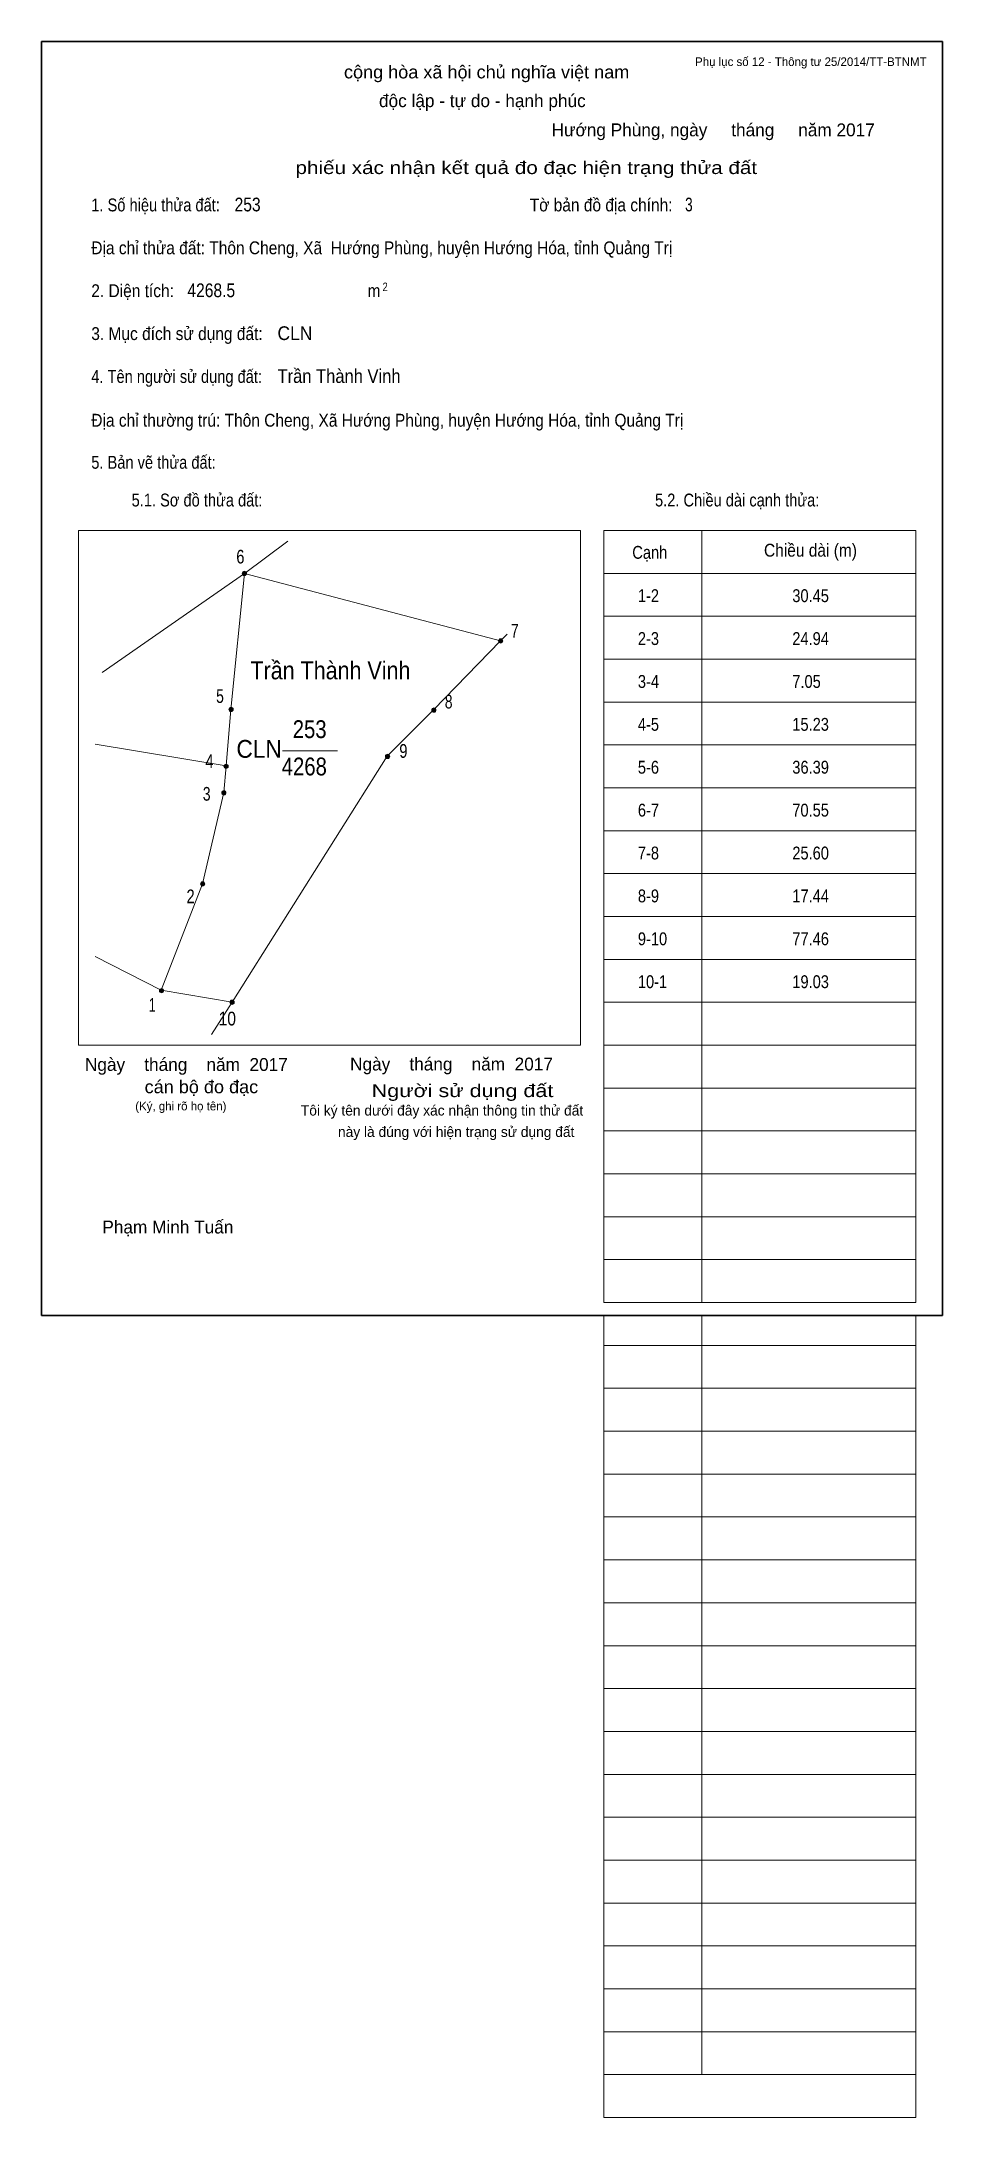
# Model space of a CAD drawing. Header units: centimetres. Extents: x 0 to 21, y -18.7 to 29.7.
import ezdxf
from ezdxf.enums import TextEntityAlignment as Align

# ---------------------------------------------------------------- set-up
doc = ezdxf.new("R2010")
doc.units = ezdxf.units.CM
doc.header["$LTSCALE"] = 0.12
doc.layers.add('30', color=7, linetype='Continuous')
doc.layers.add('34', color=7, linetype='Continuous')
for name, color, linetype, lineweight in [('32', 7, 'Continuous', 13), ('33', 7, 'Continuous', 13), ('6', 7, 'Continuous', 13), ('63', 7, 'Continuous', 13)]:
    doc.layers.add(name, color=color, linetype=linetype, lineweight=lineweight)

msp = doc.modelspace()

# ---------------------------------------------------------------- hatches: boundary and pattern name
at = {"layer": '32'}
for points in [[(4.7802, 17.3, 1), (4.6802, 17.3, 1)], [(10.752, 15.7241, 1), (10.652, 15.7241, 1)], [(4.4685, 14.1289, 1), (4.3685, 14.1289, 1)], [(9.1945, 14.1123, 1), (9.0945, 14.1123, 1)], [(8.115, 13.0328, 1), (8.015, 13.0328, 1)], [(4.353, 12.8008, 1), (4.253, 12.8008, 1)], [(4.2996, 12.1862, 1), (4.1996, 12.1862, 1)], [(3.8058, 10.0596, 1), (3.7058, 10.0596, 1)], [(2.848, 7.5714, 1), (2.748, 7.5714, 1)], [(4.4922, 7.3, 1), (4.3922, 7.3, 1)]]:
    msp.add_hatch(color=256, dxfattribs=at).paths.add_polyline_path(points)

# ---------------------------------------------------------------- linework, layer by layer
for centre in [(4.7302, 17.3), (10.702, 15.7241), (4.4185, 14.1289), (9.1445, 14.1123), (8.065, 13.0328), (4.303, 12.8008), (4.2496, 12.1862), (3.7558, 10.0596), (2.798, 7.5714), (4.4422, 7.3)]:
    msp.add_circle(centre, 0.05, dxfattribs=at)
at = {"layer": '33'}
msp.add_line((5.62, 13.16), (6.9, 13.16), dxfattribs=at)
at = {"layer": '6'}
for p, q in [((4.73, 17.3), (5.74, 18.05)), ((4.73, 17.3), (1.41, 14.99)), ((4.41, 14.13), (4.3, 12.81)), ((1.25, 13.32), (4.3, 12.81)), ((4.3, 12.81), (4.25, 12.19)), ((1.25, 8.37), (2.79, 7.58)), ((2.79, 7.58), (4.44, 7.3))]:
    msp.add_line(p, q, dxfattribs=at)
for points in [[(4.41, 14.13), (4.73, 17.3), (10.7, 15.73)], [(8.06, 13.04), (9.14, 14.12), (10.7, 15.73), (10.85, 15.88)], [(3.96, 6.55), (4.44, 7.3), (8.06, 13.04)], [(2.79, 7.58), (3.75, 10.06), (4.25, 12.19)]]:
    msp.add_lwpolyline(points, dxfattribs=at)
at = {"layer": '63'}
for p, q in [((0.86, 18.3), (12.56, 18.3)), ((0.86, 6.3), (0.86, 18.3)), ((12.56, 6.3), (12.56, 18.3)), ((13.11, 18.3), (20.38, 18.3)), ((13.11, 0.3), (13.11, 18.3)), ((15.39, 0.3), (15.39, 18.3)), ((20.38, 0.3), (20.38, 18.3)), ((13.11, 17.3), (20.38, 17.3)), ((13.11, 16.3), (20.38, 16.3)), ((13.11, 15.3), (20.38, 15.3)), ((13.11, 14.3), (20.38, 14.3)), ((13.11, 13.3), (20.38, 13.3)), ((13.11, 12.3), (20.38, 12.3)), ((13.11, 11.3), (20.38, 11.3)), ((13.11, 10.3), (20.38, 10.3)), ((13.11, 9.3), (20.38, 9.3)), ((13.11, 8.3), (20.38, 8.3)), ((13.11, 7.3), (20.38, 7.3)), ((0.86, 6.3), (12.56, 6.3)), ((13.11, 6.3), (20.38, 6.3)), ((13.11, 5.3), (20.38, 5.3)), ((13.11, 4.3), (20.38, 4.3)), ((13.11, 3.3), (20.38, 3.3)), ((13.11, 2.3), (20.38, 2.3)), ((13.11, 1.3), (20.38, 1.3)), ((13.11, 0.3), (20.38, 0.3)), ((13.11, -18.7), (13.11, 0)), ((15.39, -17.7), (15.39, 0)), ((20.38, -18.7), (20.38, 0)), ((13.11, -0.7), (20.38, -0.7)), ((13.11, -0.7), (20.38, -0.7)), ((13.11, -1.7), (20.38, -1.7)), ((13.11, -2.7), (20.38, -2.7)), ((13.11, -3.7), (20.38, -3.7)), ((13.11, -4.7), (20.38, -4.7)), ((13.11, -5.7), (20.38, -5.7)), ((13.11, -6.7), (20.38, -6.7)), ((13.11, -7.7), (20.38, -7.7)), ((13.11, -8.7), (20.38, -8.7)), ((13.11, -9.7), (20.38, -9.7)), ((13.11, -10.7), (20.38, -10.7)), ((13.11, -11.7), (20.38, -11.7)), ((13.11, -12.7), (20.38, -12.7)), ((13.11, -13.7), (20.38, -13.7)), ((13.11, -14.7), (20.38, -14.7)), ((13.11, -15.7), (20.38, -15.7)), ((13.11, -16.7), (20.38, -16.7)), ((13.11, -17.7), (20.38, -17.7)), ((13.11, -18.7), (20.38, -18.7))]:
    msp.add_line(p, q, dxfattribs=at)
at = {"layer": '63', "lineweight": 35}
msp.add_lwpolyline([(0, 0), (0, 29.7), (21, 29.7), (21, 0)], close=True, dxfattribs=at)

# ---------------------------------------------------------------- texts
at = {"layer": '30', "width": 0.85}
for s, p in [('1-2', (13.9, 16.63)), ('30.45', (17.5, 16.63)), ('2-3', (13.9, 15.63)), ('24.94', (17.5, 15.63)), ('3-4', (13.9, 14.63)), ('7.05', (17.5, 14.63)), ('4-5', (13.9, 13.63)), ('15.23', (17.5, 13.63)), ('5-6', (13.9, 12.63)), ('36.39', (17.5, 12.63)), ('6-7', (13.9, 11.63)), ('70.55', (17.5, 11.63)), ('7-8', (13.9, 10.63)), ('25.60', (17.5, 10.63)), ('8-9', (13.9, 9.63)), ('17.44', (17.5, 9.63)), ('9-10', (13.9, 8.63)), ('77.46', (17.5, 8.63)), ('10-1', (13.9, 7.63)), ('19.03', (17.5, 7.63))]:
    msp.add_text(s, height=0.3, dxfattribs=at).set_placement(p)
at = {"layer": '32'}
for s, width, p in [('6', 0.8, (4.635, 17.53)), ('7', 0.75, (11.03, 15.8)), ('5', 0.75, (4.16, 14.28)), ('8', 0.75, (9.49, 14.15)), ('4', 0.8, (3.915, 12.76)), ('9', 0.8, (8.435, 13)), ('3', 0.75, (3.85, 12)), ('2', 0.8, (3.475, 9.61)), ('1', 0.65, (2.58, 7.08)), ('10', 0.85, (4.33, 6.76))]:
    msp.add_text(s, height=0.32, dxfattribs=dict(at, width=width)).set_placement(p, align=Align.CENTER)
at = {"layer": '33', "width": 0.85}
for s, p in [('253', (6.25, 13.46)), ('4268', (6.125, 12.59))]:
    msp.add_text(s, height=0.4159, dxfattribs=at).set_placement(p, align=Align.CENTER)
at = {"layer": '33', "width": 0.95}
msp.add_text('CLN', height=0.4159, dxfattribs=at).set_placement((5.6, 13), align=Align.RIGHT)
at = {"layer": '34'}
for s, height, width, p in [('253', 0.32, 0.85, (4.5, 25.74)), ('3', 0.32, 0.75, (15, 25.74)), ('4268.5', 0.32, 0.85, (3.4, 23.74)), ('CLN', 0.32, 0.95, (5.5, 22.74)), ('Trần Thành Vinh', 0.32, 0.9, (5.5, 21.74)), ('Trần Thành Vinh', 0.4159, 0.9, (4.87, 14.83))]:
    msp.add_text(s, height=height, dxfattribs=dict(at, width=width)).set_placement(p)
at = {"layer": '63', "width": 1.05}
msp.add_text('cộng hòa xã hội chủ nghĩa việt nam', height=0.3, dxfattribs=at).set_placement((10.375, 28.84), align=Align.CENTER)
at = {"layer": '63'}
for s, height, p in [('Phụ lục số 12 - Thông tư 25/2014/TT-BTNMT', 0.2, (20.63, 29.13)), ('Ngày    tháng    năm  2017', 0.3, (5.74, 5.7)), ('Ngày    tháng    năm  2017', 0.3, (11.92, 5.71)), ('(Ký, ghi rõ họ tên)', 0.2, (4.31, 4.78))]:
    msp.add_text(s, height=height, dxfattribs=at).set_placement(p, align=Align.RIGHT)
for s, height, p in [('độc lập - tự do - hạnh phúc', 0.3, (10.275, 28.17)), ('Hướng Phùng, ngày     tháng     năm 2017', 0.3, (15.655, 27.49)), ('Tôi ký tên dưới đây xác nhận thông tin thử đất', 0.24, (9.335, 4.66)), ('này là đúng với hiện trạng sử dụng đất', 0.24, (9.665, 4.16)), ('Phạm Minh Tuấn', 0.3, (2.945, 1.91))]:
    msp.add_text(s, height=height, dxfattribs=at).set_placement(p, align=Align.CENTER)
for s, width, p in [('phiếu xác nhận kết quả đo đạc hiện trạng thửa đất', 1.2, (16.68, 26.61)), ('cán bộ đo đạc', 1.05, (5.05, 5.18)), ('Người sử dụng đất', 1.25, (11.93, 5.09))]:
    msp.add_text(s, height=0.3, dxfattribs=dict(at, width=width)).set_placement(p, align=Align.RIGHT)
for s, height, width, p in [('1. Số hiệu thửa đất:', 0.3, 0.85, (1.16, 25.74)), ('Tờ bản đồ địa chính:', 0.3, 0.9, (11.38, 25.74)), ('Địa chỉ thửa đất: Thôn Cheng, Xã  Hướng Phùng, huyện Hướng Hóa, tỉnh Quảng Trị', 0.3, 0.9, (1.16, 24.74)), ('2. Diện tích:', 0.3, 0.9, (1.16, 23.74)), ('m', 0.3, 0.9, (7.6, 23.74)), ('2', 0.2, 0.8, (7.95, 23.88)), ('3. Mục đích sử dụng đất:', 0.3, 0.9, (1.16, 22.74)), ('4. Tên người sử dụng đất:', 0.3, 0.85, (1.16, 21.74)), ('Địa chỉ thường trú: Thôn Cheng, Xã Hướng Phùng, huyện Hướng Hóa, tỉnh Quảng Trị', 0.3, 0.9, (1.16, 20.72)), ('5. Bản vẽ thửa đất:', 0.3, 0.85, (1.16, 19.74)), ('5.1. Sơ đồ thửa đất:', 0.3, 0.85, (2.1, 18.86)), ('5.2. Chiều dài cạnh thửa:', 0.3, 0.85, (14.3, 18.86)), ('Cạnh', 0.3, 0.85, (13.77, 17.64)), ('Chiều dài (m)', 0.3, 0.9, (16.84, 17.69))]:
    msp.add_text(s, height=height, dxfattribs=dict(at, width=width)).set_placement(p)

doc.saveas('drawing.dxf')
